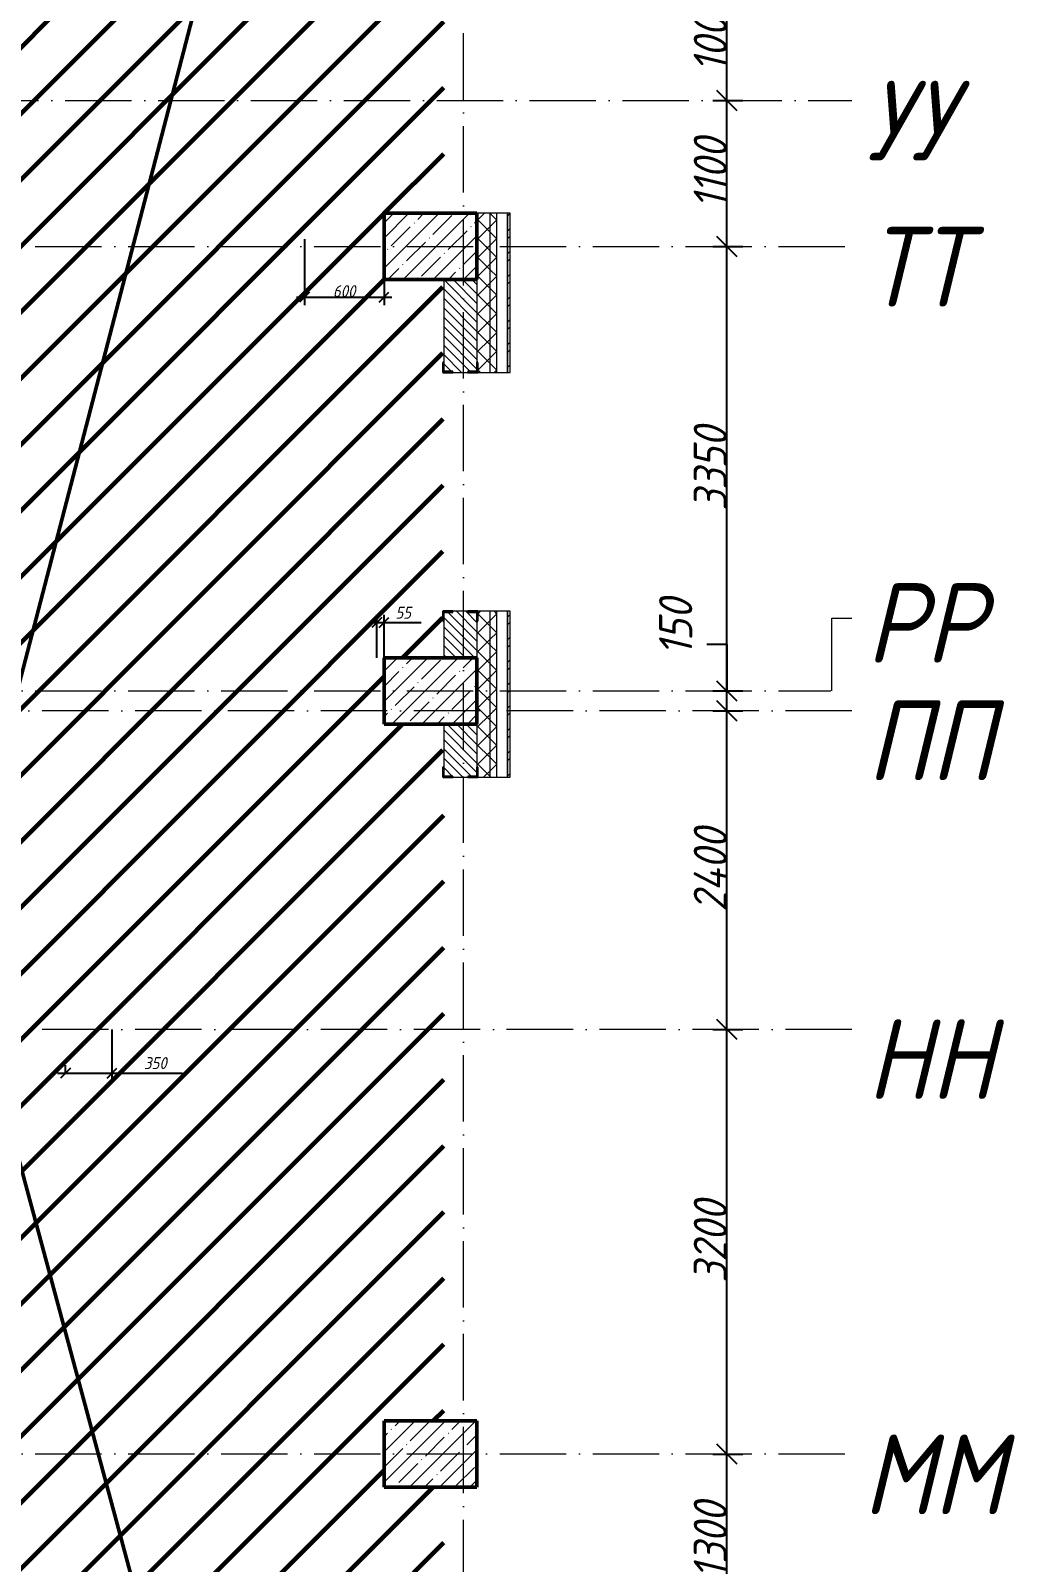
# Model space of a CAD drawing. Header units: millimetres. Extents: x -606178 to 312196, y -19338 to 632709.
# Drawn here: x -42828 to -35407, y 515359 to 526901 of the extents above; entities that cross this region are included whole.
import ezdxf

# ---------------------------------------------------------------- set-up
doc = ezdxf.new("R2010")
doc.units = ezdxf.units.MM
doc.linetypes.add('50_200_ШТРИХ_1Т_ш5_п1_п1_', pattern=[700, 500, -100, 0, -100])
for name, color, linetype, lineweight in [('6.4.3) Окр пт с инж. ПТ2.3', 150, 'Continuous', 60), ('A-____-____-DIMS', 7, 'Continuous', 9), ('A-DETL-____-OTLN-1', 7, 'Continuous', 50), ('A-GENM-____-MCUT', 7, 'Continuous', 25), ('A-GENM-____-OTLN-1', 7, 'Continuous', 25), ('A-WALL-____-MCUT', 7, 'Continuous', 13), ('A-WALL-____-MCUT-1', 7, 'Continuous', 9), ('A-WALL-____-PATT-1', 7, 'Continuous', 9), ('A-WALL-FNSH-MCUT-1', 7, 'Continuous', 9), ('S-COLS-____-MCUT', 7, 'Continuous', 50), ('S-COLS-____-OTLN', 7, 'Continuous', 9), ('S-GRID-____-IDEN', 7, 'Continuous', 9), ('S-GRID-____-OTLN', 7, 'Continuous', 9), ('S-GRID-____-OTLN-1', 7, '50_200_ШТРИХ_1Т_ш5_п1_п1_', 9)]:
    doc.layers.add(name, color=color, linetype=linetype, lineweight=lineweight)
doc.styles.add('ISOCPEUR_I_7', font='isocpeui.ttf', dxfattribs={"width": 0.9, "height": 90})
doc.styles.add('ISOCPEUR_I_9', font='isocpeui.ttf', dxfattribs={"width": 0.9, "height": 250})
doc.dimstyles.new('ISO-1_8_0_9К_СРЕДНИЙ_Кладочные_1', dxfattribs={"dimscale": 304.8, "dimtxt": 89.638306, "dimasz": 0.246063, "dimexe": 0.19685, "dimexo": 0, "dimgap": 0, "dimtad": 1, "dimdec": 3, "dimrnd": 0.001, "dimdsep": 46, "dimtxsty": 'ISOCPEUR_I_7', "dimblk1": 'OBLIQUE', "dimblk2": 'OBLIQUE', "dimsah": 1, "dimcen": 0.09, "dimdle": 0.19685, "dimazin": 0, "dimtfac": 1, "dimtdec": 4, "dimtix": 1, "dimtmove": 0, "dimatfit": 3, "dimfxl": 1, "dimtvp": 1, "dimtolj": 1, "dimtzin": 0, "dimarcsym": 2})
doc.dimstyles.new('ISO-1_8_0_9К_СРЕДНИЙ_Кладочные_2', dxfattribs={"dimscale": 304.8, "dimtxt": 89.638306, "dimasz": 0.246063, "dimexe": 0.19685, "dimexo": 0, "dimgap": 0, "dimtad": 1, "dimdec": 3, "dimrnd": 0.001, "dimdsep": 46, "dimtxsty": 'ISOCPEUR_I_7', "dimblk1": 'OBLIQUE', "dimblk2": 'OBLIQUE', "dimsah": 1, "dimcen": 0.09, "dimdle": 0.19685, "dimazin": 0, "dimtfac": 1, "dimtdec": 4, "dimtix": 1, "dimtmove": 1, "dimatfit": 3, "dimfxl": 1, "dimtvp": 1, "dimtolj": 1, "dimtzin": 0, "dimarcsym": 2})
doc.dimstyles.new('ISO-2_5_0_9К_БОЛЬШОЙ_ОСИ', dxfattribs={"dimscale": 304.8, "dimtxt": 248.995294, "dimasz": 0.492126, "dimexe": 0.393701, "dimexo": 0, "dimgap": 0, "dimtad": 1, "dimdec": 0, "dimzin": 0, "dimdsep": 46, "dimtxsty": 'ISOCPEUR_I_9', "dimblk1": 'OBLIQUE', "dimblk2": 'OBLIQUE', "dimsah": 1, "dimcen": 0.09, "dimdle": 0.393701, "dimazin": 0, "dimtfac": 1, "dimtdec": 4, "dimtix": 1, "dimtmove": 0, "dimatfit": 3, "dimfxl": 1, "dimtvp": 1, "dimtolj": 1, "dimtzin": 0, "dimarcsym": 2})
doc.dimstyles.new('ISO-2_5_0_9К_БОЛЬШОЙ_ОСИ_1', dxfattribs={"dimscale": 304.8, "dimtxt": 248.995294, "dimasz": 0.492126, "dimexe": 0.393701, "dimexo": 0, "dimgap": 0, "dimtad": 1, "dimdec": 0, "dimzin": 0, "dimdsep": 46, "dimtxsty": 'ISOCPEUR_I_9', "dimblk1": 'OBLIQUE', "dimblk2": 'OBLIQUE', "dimsah": 1, "dimcen": 0.09, "dimdle": 0.393701, "dimazin": 0, "dimtfac": 1, "dimtdec": 4, "dimtix": 1, "dimtmove": 1, "dimatfit": 3, "dimfxl": 1, "dimtvp": 1, "dimtolj": 1, "dimtzin": 0, "dimarcsym": 2})
pattern_1 = [(45, (-140714.89, 451794.26), (-70.71068, 70.71068), []), (135, (-140714.89, 451794.26), (-70.71068, -70.71068), [])]
pattern_2 = [(135, (-140714.89, 451794.26), (-35.35534, -35.35534), [])]

# ---------------------------------------------------------------- blocks, each defined once
blk = doc.blocks.new('BSC_Колонна _Прямоугольная - 500х700-V99-АР1_План отверстий 3 этажа в осях 1-64_Ю-ЯЯ')
at = {"layer": 'S-COLS-____-OTLN'}
h = blk.add_hatch(dxfattribs=at)
h.set_pattern_fill('FP_104', color=256, style=0, pattern_type=2)
h.set_pattern_definition([(315, (-70131.04, 100900), (114.04925, 114.04925), []), (315, (-70131.04, 100785.95), (114.04925, 114.04925), [201.613, -40.323, 3.353, -36.97])])
h.paths.add_polyline_path([(-250, -350), (250, -350), (250, 350), (-250, 350)], flags=0)
at = {"layer": 'S-COLS-____-MCUT'}
for p, q in [((250, 350), (-250, 350)), ((-250, 350), (-250, -350)), ((250, -350), (250, 350)), ((-250, -350), (250, -350))]:
    blk.add_line(p, q, dxfattribs=at)
blk = doc.blocks.new('BSC_Колонна _Прямоугольная - 500х700-V100-АР1_План отверстий 3 этажа в осях 1-64_Ю-ЯЯ')
at = {"layer": 'S-COLS-____-OTLN'}
h = blk.add_hatch(dxfattribs=at)
h.set_pattern_fill('FP_105', color=256, style=0, pattern_type=2)
h.set_pattern_definition([(315, (-73481.04, 100900), (114.04925, 114.04925), []), (315, (-73481.04, 100785.95), (114.04925, 114.04925), [201.613, -40.323, 3.353, -36.97])])
h.paths.add_polyline_path([(-250, -350), (250, -350), (250, 350), (-250, 350)], flags=0)
at = {"layer": 'S-COLS-____-MCUT'}
for p, q in [((250, 350), (-250, 350)), ((-250, 350), (-250, -350)), ((250, -350), (250, 350)), ((-250, -350), (250, -350))]:
    blk.add_line(p, q, dxfattribs=at)
blk = doc.blocks.new('BSC_Колонна _Прямоугольная - 500х700-V105-АР1_План отверстий 3 этажа в осях 1-64_Ю-ЯЯ')
at = {"layer": 'S-COLS-____-OTLN'}
h = blk.add_hatch(dxfattribs=at)
h.set_pattern_fill('FP_110', color=256, style=0, pattern_type=2)
h.set_pattern_definition([(315, (-64381.04, 100900), (114.04925, 114.04925), []), (315, (-64381.04, 100785.95), (114.04925, 114.04925), [201.613, -40.323, 3.353, -36.97])])
h.paths.add_polyline_path([(-250, 350), (-250, -350), (250, -350), (250, 350)], flags=0)
at = {"layer": 'S-COLS-____-MCUT'}
for p, q in [((250, 350), (-250, 350)), ((-250, 350), (-250, -350)), ((250, -350), (250, 350)), ((-250, -350), (250, -350))]:
    blk.add_line(p, q, dxfattribs=at)
blk = doc.blocks.new('Фахверк_СКБ_Уголок - 250_3380-27498580-АР1_План отверстий 3 этажа в осях 1-64_Ю-ЯЯ')
at = {"layer": 'A-GENM-____-MCUT'}
for p, q in [((200, 181), (125, 181)), ((125, 181), (125, 106)), ((131, 106), (131, 175)), ((131, 175), (200, 175)), ((200, 175), (200, 181)), ((125, 106), (131, 106)), ((131, -6), (125, -6)), ((125, -6), (125, -81)), ((125, -81), (200, -81)), ((131, -75), (131, -6)), ((200, -75), (131, -75)), ((200, -81), (200, -75))]:
    blk.add_line(p, q, dxfattribs=at)
blk = doc.blocks.new('_Oblique')
at = {"color": 0, "linetype": 'ByBlock', "lineweight": -2}
blk.add_line((-0.5, -0.5), (0.5, 0.5), dxfattribs=at)
blk = doc.blocks.new('*D5209')
at = {"layer": 'A-____-____-DIMS', "color": 0, "lineweight": -2, "transparency": 16777216}
for p, q in [((-37581, 514755), (-37581, 516295)), ((-37687, 516175), (-37461, 516175)), ((-37687, 514875), (-37461, 514875))]:
    blk.add_line(p, q, dxfattribs=at)
at = {"layer": 'Defpoints', "color": 0, "transparency": 16777216}
for p in [(-37687, 516175), (-37581, 516175), (-37687, 514875)]:
    blk.add_point(p, dxfattribs=at)
at = {"layer": 'A-____-____-DIMS', "color": 0, "lineweight": -2, "transparency": 16777216, "xscale": 150, "yscale": 150, "zscale": 150}
for p, rotation in [((-37581, 516175), 90), ((-37581, 514875), 270)]:
    blk.add_blockref('_Oblique', p, dxfattribs=dict(at, rotation=rotation))
at = {"layer": 'A-____-____-DIMS', "color": 0, "transparency": 16777216, "insert": (-37706, 515525), "char_height": 250, "width": 701.02, "attachment_point": 5, "rotation": 90, "style": 'ISOCPEUR_I_9'}
blk.add_mtext('\\A1;1300', dxfattribs=at)
blk = doc.blocks.new('*D5210')
at = {"layer": 'A-____-____-DIMS', "color": 0, "lineweight": -2, "transparency": 16777216}
for p, q in [((-37581, 516055), (-37581, 519495)), ((-37687, 519375), (-37461, 519375)), ((-37687, 516175), (-37461, 516175))]:
    blk.add_line(p, q, dxfattribs=at)
at = {"layer": 'Defpoints', "color": 0, "transparency": 16777216}
for p in [(-37687, 519375), (-37581, 519375), (-37687, 516175)]:
    blk.add_point(p, dxfattribs=at)
at = {"layer": 'A-____-____-DIMS', "color": 0, "lineweight": -2, "transparency": 16777216, "xscale": 150, "yscale": 150, "zscale": 150}
for p, rotation in [((-37581, 519375), 90), ((-37581, 516175), 270)]:
    blk.add_blockref('_Oblique', p, dxfattribs=dict(at, rotation=rotation))
at = {"layer": 'A-____-____-DIMS', "color": 0, "transparency": 16777216, "insert": (-37706, 517775), "char_height": 250, "width": 758.48, "attachment_point": 5, "rotation": 90, "style": 'ISOCPEUR_I_9'}
blk.add_mtext('\\A1;3200', dxfattribs=at)
blk = doc.blocks.new('*D5211')
at = {"layer": 'A-____-____-DIMS', "color": 0, "lineweight": -2, "transparency": 16777216}
for p, q in [((-37581, 519255), (-37581, 521895)), ((-37687, 521775), (-37461, 521775)), ((-37687, 519375), (-37461, 519375))]:
    blk.add_line(p, q, dxfattribs=at)
at = {"layer": 'Defpoints', "color": 0, "transparency": 16777216}
for p in [(-37687, 521775), (-37581, 521775), (-37687, 519375)]:
    blk.add_point(p, dxfattribs=at)
at = {"layer": 'A-____-____-DIMS', "color": 0, "lineweight": -2, "transparency": 16777216, "xscale": 150, "yscale": 150, "zscale": 150}
for p, rotation in [((-37581, 521775), 90), ((-37581, 519375), 270)]:
    blk.add_blockref('_Oblique', p, dxfattribs=dict(at, rotation=rotation))
at = {"layer": 'A-____-____-DIMS', "color": 0, "transparency": 16777216, "insert": (-37706, 520575), "char_height": 250, "width": 781.46, "attachment_point": 5, "rotation": 90, "style": 'ISOCPEUR_I_9'}
blk.add_mtext('\\A1;2400', dxfattribs=at)
blk = doc.blocks.new('*D5212')
at = {"layer": 'A-____-____-DIMS', "color": 0, "lineweight": -2, "transparency": 16777216}
for p, q in [((-37731, 522279), (-37581, 522279)), ((-37581, 522279), (-37581, 521925)), ((-37581, 521655), (-37581, 522045)), ((-37687, 521925), (-37461, 521925)), ((-37687, 521775), (-37461, 521775))]:
    blk.add_line(p, q, dxfattribs=at)
at = {"layer": 'Defpoints', "color": 0, "transparency": 16777216}
for p in [(-37687, 521925), (-37581, 521925), (-37687, 521775)]:
    blk.add_point(p, dxfattribs=at)
at = {"layer": 'A-____-____-DIMS', "color": 0, "lineweight": -2, "transparency": 16777216, "xscale": 150, "yscale": 150, "zscale": 150}
for p, rotation in [((-37581, 521925), 90), ((-37581, 521775), 270)]:
    blk.add_blockref('_Oblique', p, dxfattribs=dict(at, rotation=rotation))
at = {"layer": 'A-____-____-DIMS', "color": 0, "transparency": 16777216, "insert": (-38092, 522190), "char_height": 250, "width": 511.4, "attachment_point": 1, "rotation": 90, "line_spacing_factor": 1.149209, "style": 'ISOCPEUR_I_9'}
blk.add_mtext('\\A1;150', dxfattribs=at)
blk = doc.blocks.new('*D5213')
at = {"layer": 'A-____-____-DIMS', "color": 0, "lineweight": -2, "transparency": 16777216}
for p, q in [((-37581, 521805), (-37581, 525395)), ((-37687, 525275), (-37461, 525275)), ((-37687, 521925), (-37461, 521925))]:
    blk.add_line(p, q, dxfattribs=at)
at = {"layer": 'Defpoints', "color": 0, "transparency": 16777216}
for p in [(-37687, 525275), (-37581, 525275), (-37687, 521925)]:
    blk.add_point(p, dxfattribs=at)
at = {"layer": 'A-____-____-DIMS', "color": 0, "lineweight": -2, "transparency": 16777216, "xscale": 150, "yscale": 150, "zscale": 150}
for p, rotation in [((-37581, 525275), 90), ((-37581, 521925), 270)]:
    blk.add_blockref('_Oblique', p, dxfattribs=dict(at, rotation=rotation))
at = {"layer": 'A-____-____-DIMS', "color": 0, "transparency": 16777216, "insert": (-37706, 523600), "char_height": 250, "width": 758.48, "attachment_point": 5, "rotation": 90, "style": 'ISOCPEUR_I_9'}
blk.add_mtext('\\A1;3350', dxfattribs=at)
blk = doc.blocks.new('*D5214')
at = {"layer": 'A-____-____-DIMS', "color": 0, "lineweight": -2, "transparency": 16777216}
for p, q in [((-37581, 525155), (-37581, 526495)), ((-37687, 526375), (-37461, 526375)), ((-37687, 525275), (-37461, 525275))]:
    blk.add_line(p, q, dxfattribs=at)
at = {"layer": 'Defpoints', "color": 0, "transparency": 16777216}
for p in [(-37687, 526375), (-37581, 526375), (-37687, 525275)]:
    blk.add_point(p, dxfattribs=at)
at = {"layer": 'A-____-____-DIMS', "color": 0, "lineweight": -2, "transparency": 16777216, "xscale": 150, "yscale": 150, "zscale": 150}
for p, rotation in [((-37581, 526375), 90), ((-37581, 525275), 270)]:
    blk.add_blockref('_Oblique', p, dxfattribs=dict(at, rotation=rotation))
at = {"layer": 'A-____-____-DIMS', "color": 0, "transparency": 16777216, "insert": (-37706, 525825), "char_height": 250, "width": 643.56, "attachment_point": 5, "rotation": 90, "style": 'ISOCPEUR_I_9'}
blk.add_mtext('\\A1;1100', dxfattribs=at)
blk = doc.blocks.new('*D5215')
at = {"layer": 'A-____-____-DIMS', "color": 0, "lineweight": -2, "transparency": 16777216}
for p, q in [((-37581, 526255), (-37581, 527495)), ((-37687, 527375), (-37461, 527375)), ((-37687, 526375), (-37461, 526375))]:
    blk.add_line(p, q, dxfattribs=at)
at = {"layer": 'Defpoints', "color": 0, "transparency": 16777216}
for p in [(-37687, 527375), (-37581, 527375), (-37687, 526375)]:
    blk.add_point(p, dxfattribs=at)
at = {"layer": 'A-____-____-DIMS', "color": 0, "lineweight": -2, "transparency": 16777216, "xscale": 150, "yscale": 150, "zscale": 150}
for p, rotation in [((-37581, 527375), 90), ((-37581, 526375), 270)]:
    blk.add_blockref('_Oblique', p, dxfattribs=dict(at, rotation=rotation))
at = {"layer": 'A-____-____-DIMS', "color": 0, "transparency": 16777216, "insert": (-37706, 526875), "char_height": 250, "width": 701.02, "attachment_point": 5, "rotation": 90, "style": 'ISOCPEUR_I_9'}
blk.add_mtext('\\A1;1000', dxfattribs=at)
blk = doc.blocks.new('*D5443')
at = {"layer": 'A-____-____-DIMS', "color": 0, "lineweight": -2, "transparency": 16777216}
for p, q in [((-40280, 522440), (-40165, 522440)), ((-40220, 522175), (-40220, 522500)), ((-40165, 522175), (-40165, 522500)), ((-40165, 522440), (-39885, 522440))]:
    blk.add_line(p, q, dxfattribs=at)
at = {"layer": 'Defpoints', "color": 0, "transparency": 16777216}
for p in [(-40165, 522440), (-40220, 522175), (-40165, 522175)]:
    blk.add_point(p, dxfattribs=at)
at = {"layer": 'A-____-____-DIMS', "color": 0, "lineweight": -2, "transparency": 16777216, "xscale": 75, "yscale": 75, "zscale": 75, "rotation": 180}
blk.add_blockref('_Oblique', (-40220, 522440), dxfattribs=at)
at = {"layer": 'A-____-____-DIMS', "color": 0, "lineweight": -2, "transparency": 16777216, "xscale": 75, "yscale": 75, "zscale": 75}
blk.add_blockref('_Oblique', (-40165, 522440), dxfattribs=at)
at = {"layer": 'A-____-____-DIMS', "color": 0, "transparency": 16777216, "insert": (-40079, 522560), "char_height": 90, "width": 273.05, "attachment_point": 1, "line_spacing_factor": 1.149209, "style": 'ISOCPEUR_I_7'}
blk.add_mtext('\\A1;55', dxfattribs=at)
blk = doc.blocks.new('*D5445')
at = {"layer": 'A-____-____-DIMS', "color": 0, "lineweight": -2, "transparency": 16777216}
for p, q in [((-40765, 525330), (-40765, 524833)), ((-40165, 525025), (-40165, 524833)), ((-40825, 524893), (-40105, 524893))]:
    blk.add_line(p, q, dxfattribs=at)
at = {"layer": 'Defpoints', "color": 0, "transparency": 16777216}
for p in [(-40765, 525330), (-40165, 525025), (-40165, 524893)]:
    blk.add_point(p, dxfattribs=at)
at = {"layer": 'A-____-____-DIMS', "color": 0, "lineweight": -2, "transparency": 16777216, "xscale": 75, "yscale": 75, "zscale": 75, "rotation": 180}
blk.add_blockref('_Oblique', (-40765, 524893), dxfattribs=at)
at = {"layer": 'A-____-____-DIMS', "color": 0, "lineweight": -2, "transparency": 16777216, "xscale": 75, "yscale": 75, "zscale": 75}
blk.add_blockref('_Oblique', (-40165, 524893), dxfattribs=at)
at = {"layer": 'A-____-____-DIMS', "color": 0, "transparency": 16777216, "insert": (-40465, 524938), "char_height": 90, "width": 409.58, "attachment_point": 5, "style": 'ISOCPEUR_I_7'}
blk.add_mtext('\\A1;600', dxfattribs=at)
blk = doc.blocks.new('*D5387')
at = {"layer": 'A-____-____-DIMS', "color": 0, "lineweight": -2, "transparency": 16777216}
for p, q in [((-42215, 519375), (-42215, 518986)), ((-42565, 519037), (-42565, 519106)), ((-42625, 519046), (-42215, 519046)), ((-42215, 519046), (-41683, 519046))]:
    blk.add_line(p, q, dxfattribs=at)
at = {"layer": 'Defpoints', "color": 0, "transparency": 16777216}
for p in [(-42215, 519375), (-42565, 519037), (-42215, 519046)]:
    blk.add_point(p, dxfattribs=at)
at = {"layer": 'A-____-____-DIMS', "color": 0, "lineweight": -2, "transparency": 16777216, "xscale": 75, "yscale": 75, "zscale": 75, "rotation": 180}
blk.add_blockref('_Oblique', (-42565, 519046), dxfattribs=at)
at = {"layer": 'A-____-____-DIMS', "color": 0, "lineweight": -2, "transparency": 16777216, "xscale": 75, "yscale": 75, "zscale": 75}
blk.add_blockref('_Oblique', (-42215, 519046), dxfattribs=at)
at = {"layer": 'A-____-____-DIMS', "color": 0, "transparency": 16777216, "insert": (-41974, 519166), "char_height": 90, "width": 409.58, "attachment_point": 1, "line_spacing_factor": 1.149209, "style": 'ISOCPEUR_I_7'}
blk.add_mtext('\\A1;350', dxfattribs=at)

msp = doc.modelspace()

# ---------------------------------------------------------------- hatches: boundary and pattern name
at = {"layer": '6.4.3) Окр пт с инж. ПТ2.3'}
h = msp.add_hatch(dxfattribs=at)
h.set_pattern_fill('ANSI31', color=256, scale=111)
h.paths.add_polyline_path([(-40164.891, 531375.3011), (-39714.891, 531375.3011), (-39714.891, 531450.3011), (-39720.891, 531450.3011), (-39720.891, 531525.3011), (-39718.9962, 533325.3011), (-39964.891, 533325.3011), (-39964.891, 533575.3011), (-41714.891, 533575.3011), (-41714.891, 532625.3011), (-46764.891, 532625.3011), (-46764.891, 531375.3011), (-46764.891, 530875.3011), (-46764.891, 525525.3011), (-46764.891, 525025.3011), (-47464.891, 525025.3011), (-47464.891, 524740.3011), (-47464.891, 524440.3011), (-47464.891, 524140.3011), (-47464.891, 523840.3011), (-47464.891, 523540.3011), (-47464.891, 523240.3011), (-47464.891, 522940.3011), (-47464.891, 522640.3011), (-47464.891, 522340.3011), (-47464.891, 522175.3011), (-46764.891, 522175.3011), (-46764.891, 521675.3011), (-47464.891, 521675.3011), (-47464.891, 520340.3011), (-47464.891, 520040.3011), (-47464.891, 519740.3011), (-47464.891, 519440.3011), (-47464.891, 519140.3011), (-47464.891, 518840.3011), (-47464.891, 518540.3011), (-47464.891, 518240.3011), (-47464.891, 517940.3011), (-47464.891, 517640.3011), (-47464.891, 517340.3011), (-47464.891, 517040.3011), (-47464.891, 516740.3011), (-47464.891, 516425.3011), (-46764.891, 516425.3011), (-46764.891, 515925.3011), (-46764.891, 513425.3011), (-46764.891, 512925.3011), (-46764.891, 507475.3011), (-46764.891, 507225.3011), (-39964.891, 507225.3011), (-39964.891, 507475.3011), (-39720.891, 507475.3011), (-39720.891, 507575.3011), (-39719.8083, 512925.3011), (-40164.891, 512925.3011), (-40164.891, 513425.3011), (-39714.891, 513425.3011), (-39714.891, 515925.3011), (-40164.891, 515925.3011), (-40164.891, 516425.3011), (-39714.891, 516425.3011), (-39714.891, 521275.3011), (-39720.891, 521275.3011), (-39720.891, 521350.3011), (-39720.7681, 521675.3011), (-40164.891, 521675.3011), (-40164.891, 522175.3011), (-39714.891, 522175.3011), (-39714.891, 522450.3011), (-39720.891, 522450.3011), (-39720.891, 522525.3011), (-39720.1563, 524325.3011), (-39720.891, 524325.3011), (-39720.891, 524400.3011), (-39720.5986, 525025.3011), (-40164.891, 525025.3011), (-40164.891, 525525.3011), (-39714.891, 525525.3011), (-39714.891, 527325.3011), (-39720.891, 527325.3011), (-39720.891, 527400.3011), (-39720.2497, 528450.3011), (-39720.891, 528450.3011), (-39720.891, 528525.3011), (-39719.6496, 530325.3011), (-39720.891, 530325.3011), (-39720.891, 530400.3011), (-39720.4734, 530875.3011), (-40164.891, 530875.3011)])
at = {"layer": 'A-WALL-____-PATT-1'}
h = msp.add_hatch(dxfattribs=at)
h.set_pattern_fill('FP_6', color=256, style=0, pattern_type=2)
h.set_pattern_definition([(45, (-140714.89, 451794.26), (-85.53659, 85.53659), []), (45, (-140657.87, 451794.26), (-85.53659, 85.53659), [])])
h.paths.add_polyline_path([(-39214.891, 521275.3011), (-39214.891, 522525.3011), (-39234.891, 522525.3011), (-39234.891, 521275.3011)], flags=0)
h.paths.add_polyline_path([(-39214.891, 524325.3011), (-39214.891, 525525.3011), (-39234.891, 525525.3011), (-39234.891, 524325.3011)], flags=0)
h.paths.add_polyline_path([(-39234.891, 527325.3011), (-39214.891, 527325.3011), (-39214.891, 528525.3011), (-39234.891, 528525.3011), (-39234.891, 528391.5333)], flags=0)
h.paths.add_polyline_path([(-39214.891, 530325.3011), (-39214.891, 531525.3011), (-39234.891, 531525.3011), (-39234.891, 530325.3011)], flags=0)
h.paths.add_polyline_path([(-39214.891, 533325.3011), (-39214.891, 537705.3011), (-39234.891, 537705.3011), (-39234.891, 533325.3011)], flags=0)
h = msp.add_hatch(dxfattribs=at)
h.set_pattern_fill('FP_4', color=256, style=0, pattern_type=2)
h.set_pattern_definition(pattern_1)
h.paths.add_polyline_path([(-39464.891, 498590.3011), (-39364.891, 498590.3011), (-39364.891, 498875.3011), (-39464.891, 498875.3011)], flags=0)
h.paths.add_polyline_path([(-39364.891, 499875.3011), (-39364.891, 507575.3011), (-39458.891, 507575.3011), (-39458.891, 507500.3011), (-39464.891, 507500.3011), (-39464.891, 499875.3011)], flags=0)
h.paths.add_polyline_path([(-39458.891, 521275.3011), (-39364.891, 521275.3011), (-39364.891, 522525.3011), (-39458.891, 522525.3011), (-39458.891, 522450.3011), (-39464.891, 522450.3011), (-39464.891, 521350.3011), (-39458.891, 521350.3011), (-39458.891, 521281.3011)], flags=0)
h.paths.add_polyline_path([(-39364.891, 524325.3011), (-39364.891, 525525.3011), (-39464.891, 525525.3011), (-39464.891, 524400.3011), (-39458.891, 524400.3011), (-39458.891, 524325.3011)], flags=0)
h.paths.add_polyline_path([(-39364.891, 527325.3011), (-39364.891, 528525.3011), (-39458.891, 528525.3011), (-39458.891, 528450.3011), (-39464.891, 528450.3011), (-39464.891, 527400.3011), (-39458.891, 527400.3011), (-39458.891, 527325.3011)], flags=0)
h.paths.add_polyline_path([(-39364.891, 530325.3011), (-39364.891, 531525.3011), (-39458.891, 531525.3011), (-39458.891, 531450.3011), (-39464.891, 531450.3011), (-39464.891, 530400.3011), (-39458.891, 530400.3011), (-39458.891, 530325.3011)], flags=0)
h.paths.add_polyline_path([(-39364.891, 533325.3011), (-39364.891, 537475.3011), (-39464.891, 537475.3011), (-39464.891, 533325.3011)], flags=0)
h = msp.add_hatch(dxfattribs=at)
h.set_pattern_fill('FP_4', color=256, style=0, pattern_type=2)
h.set_pattern_definition(pattern_1)
h.paths.add_polyline_path([(-39314.891, 498590.3011), (-39314.891, 498875.3011), (-39364.891, 498875.3011), (-39364.891, 498590.3011)], flags=0)
h.paths.add_polyline_path([(-39314.891, 499875.3011), (-39314.891, 507575.3011), (-39364.891, 507575.3011), (-39364.891, 499875.3011)], flags=0)
h.paths.add_polyline_path([(-39314.891, 521275.3011), (-39314.891, 522525.3011), (-39364.891, 522525.3011), (-39364.891, 521275.3011)], flags=0)
h.paths.add_polyline_path([(-39314.891, 524325.3011), (-39314.891, 525525.3011), (-39364.891, 525525.3011), (-39364.891, 524325.3011)], flags=0)
h.paths.add_polyline_path([(-39364.891, 527325.3011), (-39314.891, 527325.3011), (-39314.891, 528525.3011), (-39364.891, 528525.3011), (-39364.891, 528391.5333)], flags=0)
h.paths.add_polyline_path([(-39314.891, 530325.3011), (-39314.891, 531525.3011), (-39364.891, 531525.3011), (-39364.891, 530325.3011)], flags=0)
h.paths.add_polyline_path([(-39364.891, 533325.3011), (-39314.891, 533325.3011), (-39314.891, 537475.3011), (-39364.891, 537475.3011)], flags=0)
h = msp.add_hatch(dxfattribs=at)
h.set_pattern_fill('FP_9', color=256, style=0, pattern_type=2)
h.set_pattern_definition(pattern_2)
h.paths.add_polyline_path([(-39714.891, 522175.3011), (-39464.891, 522175.3011), (-39464.891, 522519.3011), (-39533.891, 522519.3011), (-39533.891, 522525.3011), (-39645.891, 522525.3011), (-39645.891, 522519.3011), (-39714.891, 522519.3011), (-39714.891, 522450.3011)], flags=0)
h.paths.add_polyline_path([(-39645.891, 524325.3011), (-39533.891, 524325.3011), (-39533.891, 524331.3011), (-39464.891, 524331.3011), (-39464.891, 525025.3011), (-39714.891, 525025.3011), (-39714.891, 524331.3011), (-39645.891, 524331.3011)], flags=0)
h = msp.add_hatch(dxfattribs=at)
h.set_pattern_fill('FP_9', color=256, style=0, pattern_type=2)
h.set_pattern_definition(pattern_2)
h.paths.add_polyline_path([(-39533.891, 521275.3011), (-39533.891, 521281.3011), (-39464.891, 521281.3011), (-39464.891, 521675.3011), (-39714.891, 521675.3011), (-39714.891, 521281.3011), (-39645.891, 521281.3011), (-39645.891, 521275.3011)], flags=0)

# ---------------------------------------------------------------- linework, layer by layer
at = {"layer": 'A-DETL-____-OTLN-1'}
for p, q in [((-46764.891, 507175.3011), (-39964.891, 533325.3011)), ((-46764.891, 532625.3011), (-39964.891, 507475.3011))]:
    msp.add_line(p, q, dxfattribs=at)
at = {"layer": 'A-WALL-____-MCUT'}
for p, q in [((-39234.891, 525525.3011), (-39464.891, 525525.3011)), ((-39234.891, 524325.3011), (-39234.891, 525525.3011)), ((-39714.891, 525025.3011), (-39714.891, 524400.3011)), ((-39464.891, 525025.3011), (-39464.891, 524400.3011)), ((-39645.891, 524325.3011), (-39533.891, 524325.3011)), ((-39458.891, 524325.3011), (-39234.891, 524325.3011)), ((-39714.891, 522450.3011), (-39714.891, 522175.3011)), ((-39533.891, 522525.3011), (-39645.891, 522525.3011)), ((-39464.891, 522450.3011), (-39464.891, 522175.3011)), ((-39234.891, 522525.3011), (-39458.891, 522525.3011)), ((-39234.891, 521275.3011), (-39234.891, 522525.3011)), ((-39714.891, 521675.3011), (-39714.891, 521350.3011)), ((-39464.891, 521675.3011), (-39464.891, 521350.3011)), ((-39645.891, 521275.3011), (-39533.891, 521275.3011)), ((-39458.891, 521275.3011), (-39234.891, 521275.3011))]:
    msp.add_line(p, q, dxfattribs=at)
at = {"layer": 'A-WALL-____-MCUT-1'}
for p, q in [((-39364.891, 524325.3011), (-39364.891, 525525.3011)), ((-39314.891, 524325.3011), (-39314.891, 525525.3011)), ((-39364.891, 521275.3011), (-39364.891, 522525.3011)), ((-39314.891, 521275.3011), (-39314.891, 522525.3011))]:
    msp.add_line(p, q, dxfattribs=at)
at = {"layer": 'A-WALL-FNSH-MCUT-1'}
for p, q in [((-39214.891, 525525.3011), (-39234.891, 525525.3011)), ((-39234.891, 525525.3011), (-39234.891, 524325.3011)), ((-39214.891, 524325.3011), (-39214.891, 525525.3011)), ((-39234.891, 524325.3011), (-39214.891, 524325.3011)), ((-39214.891, 522525.3011), (-39234.891, 522525.3011)), ((-39234.891, 522525.3011), (-39234.891, 521275.3011)), ((-39214.891, 521275.3011), (-39214.891, 522525.3011)), ((-39234.891, 521275.3011), (-39214.891, 521275.3011))]:
    msp.add_line(p, q, dxfattribs=at)
at = {"layer": 'S-GRID-____-OTLN'}
for p, q in [((-36789.2834, 522474.4553), (-36640.4843, 522474.4553)), ((-36789.2834, 521925.3011), (-36789.2834, 522474.4553))]:
    msp.add_line(p, q, dxfattribs=at)
at = {"layer": 'S-GRID-____-OTLN-1'}
for p, q in [((-39564.891, 491375.8881), (-39564.891, 542687.1106)), ((-106277.445, 526375.3011), (-36640.4843, 526375.3011)), ((-47693.6266, 525275.3011), (-36640.4843, 525275.3011)), ((-47693.6266, 521925.3011), (-36797.1859, 521925.3011)), ((-36640.4843, 521775.3011), (-91472.8733, 521775.3011)), ((-36640.4843, 519375.3011), (-145383.6612, 519375.3011)), ((-47693.6266, 516175.3011), (-36640.4843, 516175.3011))]:
    msp.add_line(p, q, dxfattribs=at)

# ---------------------------------------------------------------- block references
at = {"layer": 'A-GENM-____-OTLN-1'}
for p, rotation in [((-39539.891, 524200.3011), 89.99999999999993), ((-39639.891, 522650.3011), 269.9999999999999), ((-39539.891, 521150.3011), 89.99999999999993)]:
    msp.add_blockref('Фахверк_СКБ_Уголок - 250_3380-27498580-АР1_План отверстий 3 этажа в осях 1-64_Ю-ЯЯ', p, dxfattribs=dict(at, rotation=rotation))
at = {"layer": 'S-COLS-____-OTLN', "rotation": 89.9999999999999}
for name, p in [('BSC_Колонна _Прямоугольная - 500х700-V100-АР1_План отверстий 3 этажа в осях 1-64_Ю-ЯЯ', (-39814.891, 525275.3011)), ('BSC_Колонна _Прямоугольная - 500х700-V99-АР1_План отверстий 3 этажа в осях 1-64_Ю-ЯЯ', (-39814.891, 521925.3011)), ('BSC_Колонна _Прямоугольная - 500х700-V105-АР1_План отверстий 3 этажа в осях 1-64_Ю-ЯЯ', (-39814.891, 516175.3011))]:
    msp.add_blockref(name, p, dxfattribs=at)

# ---------------------------------------------------------------- texts
at = {"layer": 'S-GRID-____-IDEN', "char_height": 600, "attachment_point": 1, "style": 'ISOCPEUR_I_9'}
for s, insert, width in [('УУ', (-36530.7139, 526521.9336), 447.341625), ('ТТ', (-36530.7139, 525421.9336), 447.341625), ('РР', (-36530.7139, 522737.0828), 447.341625), ('ПП', (-36525.5548, 521851.377), 447.341625), ('НН', (-36525.5548, 519451.377), 447.341625), ('ММ', (-36554.5639, 516321.9336), 505.063125)]:
    msp.add_mtext(s, dxfattribs=dict(at, insert=insert, width=width))

# ---------------------------------------------------------------- dimensions: what is measured, and where the dimension line sits
at = {"layer": 'A-____-____-DIMS'}
for base, p1, p2, override, picture, middle in [((-37580.6495, 527375.3011), (-37686.7155, 526375.3011), (-37686.7155, 527375.3011), {"dimpost": '<>', "dimfxl": 1000}, '*D5215', (-37705.6495, 526875.3011)), ((-37580.6495, 526375.3011), (-37686.7155, 525275.3011), (-37686.7155, 526375.3011), {"dimpost": '<>', "dimfxl": 1100}, '*D5214', (-37705.6495, 525825.3011)), ((-37580.6495, 525275.3011), (-37686.7155, 521925.3011), (-37686.7155, 525275.3011), {"dimpost": '<>', "dimfxl": 3350}, '*D5213', (-37705.6495, 523600.3011)), ((-37580.6495, 521775.3011), (-37686.7155, 519375.3011), (-37686.7155, 521775.3011), {"dimpost": '<>', "dimfxl": 2400}, '*D5211', (-37705.6495, 520575.3011)), ((-37580.6495, 519375.3011), (-37686.7155, 516175.3011), (-37686.7155, 519375.3011), {"dimpost": '<>', "dimfxl": 3200}, '*D5210', (-37705.6495, 517775.3011)), ((-37580.6495, 516175.3011), (-37686.7155, 514875.3011), (-37686.7155, 516175.3011), {"dimpost": '<>', "dimfxl": 1300}, '*D5209', (-37705.6495, 515525.3011))]:
    dim = msp.add_linear_dim(base=base, p1=p1, p2=p2, angle=90, dimstyle='ISO-2_5_0_9К_БОЛЬШОЙ_ОСИ', override=override, dxfattribs=at)
    dim.commit()
    dim.dimension.update_dxf_attribs({"geometry": picture, "text_midpoint": middle})
dim = msp.add_linear_dim(base=(-40164.891, 524892.9901), p1=(-40764.891, 525330.3011), p2=(-40164.891, 525025.3011), dimstyle='ISO-1_8_0_9К_СРЕДНИЙ_Кладочные_2', override={"dimpost": '<>', "dimfxl": 673.071319}, dxfattribs=at)
dim.commit()
dim.dimension.update_dxf_attribs({"geometry": '*D5445', "text_midpoint": (-40464.891, 524937.9901)})
dim = msp.add_linear_dim(base=(-37580.6495, 521925.3011), p1=(-37686.7155, 521775.3011), p2=(-37686.7155, 521925.3011), angle=90, dimstyle='ISO-2_5_0_9К_БОЛЬШОЙ_ОСИ_1', override={"dimpost": '<>', "dimfxl": 150}, dxfattribs=at)
dim.commit()
dim.dimension.update_dxf_attribs({"geometry": '*D5212', "text_midpoint": (-37740.5968, 522279.0319), "dimtype": 160, "text_rotation": 90})
for base, p1, p2, override, picture, middle in [((-40164.891, 522439.9163), (-40219.891, 522175.3011), (-40164.891, 522175.3011), {"dimpost": '<>', "dimfxl": 55}, '*D5443', (-39942.4938, 522439.9163)), ((-42214.891, 519046.3102), (-42564.891, 519037.2142), (-42214.891, 519375.3011), {"dimpost": '<>', "dimfxl": 486.623849}, '*D5387', (-41769.2734, 519046.3102))]:
    dim = msp.add_linear_dim(base=base, p1=p1, p2=p2, dimstyle='ISO-1_8_0_9К_СРЕДНИЙ_Кладочные_1', override=override, dxfattribs=at)
    dim.commit()
    dim.dimension.update_dxf_attribs({"geometry": picture, "text_midpoint": middle, "dimtype": 160})

doc.saveas('drawing.dxf')
